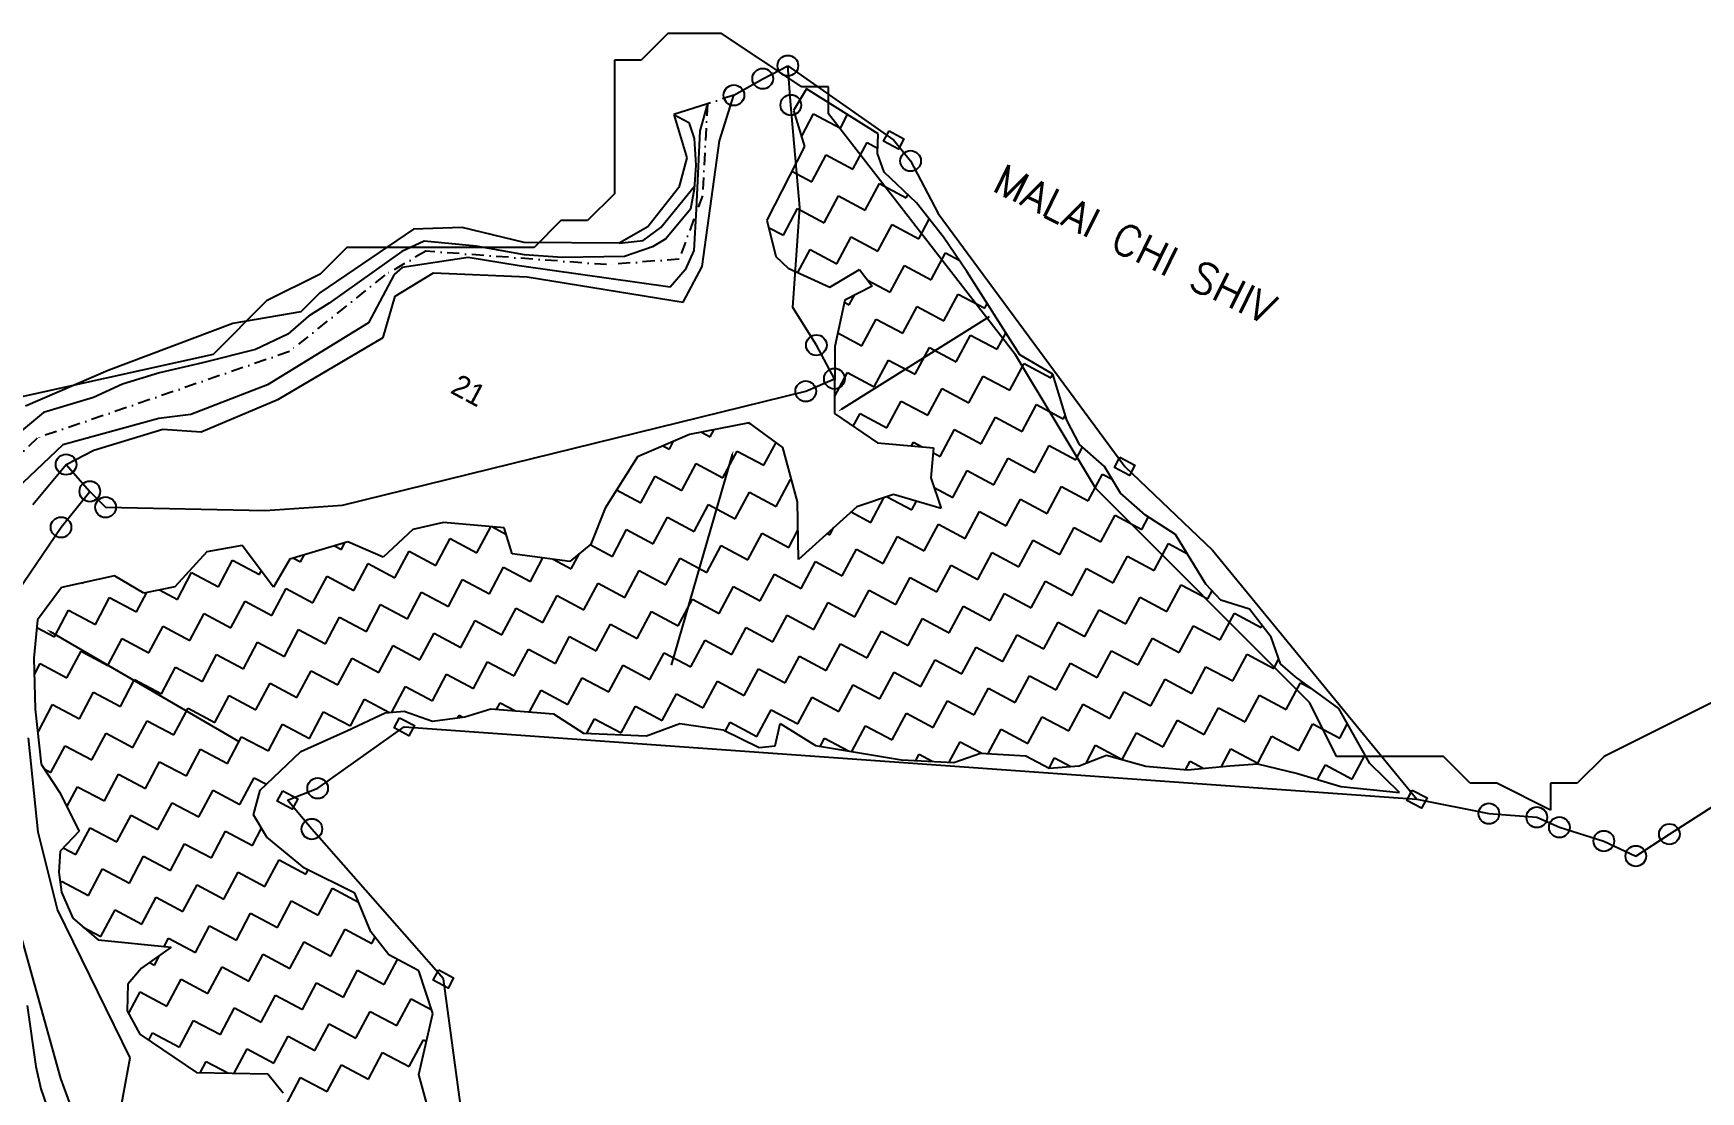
# Model space of a CAD drawing. Header units: metres. Extents: x 345339 to 348404, y 1759591 to 1762525.
# Drawn here: x 347056 to 347740, y 1761044 to 1761478 of the extents above; entities that cross this region are included whole.
import ezdxf

# ---------------------------------------------------------------- set-up
doc = ezdxf.new("R2010")
doc.units = ezdxf.units.M
doc.linetypes.add('DASHDOT', pattern=[1, 0.5, -0.25, 0, -0.25])
for name, color, linetype in [('LINE_WATER', 4, 'Continuous'), ('OTHERS', 1, 'Continuous'), ('POLY_HATCH', 12, 'Continuous'), ('POLY_PARCEL', 6, 'Continuous'), ('POLY_WATER', 4, 'Continuous'), ('SYM_ARROW', 1, 'Continuous'), ('TEXT_MAPOUT', 7, 'Continuous'), ('TEXT_PARCEL', 7, 'Continuous'), ('V_BOUND_LINE', 7, 'Continuous'), ('V_BOUND_STREAM_LINE', 7, 'DASHDOT'), ('VILLAGE BOUNDRY', 15, 'Continuous')]:
    doc.layers.add(name, color=color, linetype=linetype)
doc.styles.get("Standard").update_dxf_attribs({"font": 'simplex.shx'})
doc.styles.add('TEXT_MAP', font='')
doc.styles.get('TEXT_MAP').set_extended_font_data('Kruti Dev 050')

msp = doc.modelspace()

# ---------------------------------------------------------------- linework, layer by layer
for points in [[(347406.76, 1761438.15), (347412.87, 1761434.9), (347410.62, 1761430.67), (347404.51, 1761433.93)], [(347501.52, 1761304.31), (347507.63, 1761301.05), (347505.37, 1761296.82), (347499.26, 1761300.08)], [(347205.87, 1761197.53), (347211.98, 1761194.28), (347209.73, 1761190.05), (347203.62, 1761193.31)], [(347157.96, 1761167.48), (347164.07, 1761164.23), (347161.81, 1761160), (347155.7, 1761163.26)], [(347621.42, 1761167.86), (347627.53, 1761164.6), (347625.27, 1761160.38), (347619.16, 1761163.63)], [(347221.96, 1761094.15), (347228.07, 1761090.9), (347225.82, 1761086.67), (347219.71, 1761089.93)]]:
    msp.add_lwpolyline(points, close=True)
for centre in [(347354.9, 1761459.59), (347365.23, 1761464.92), (347343.1, 1761452.8), (347366.43, 1761448.76), (347415.58, 1761425.84), (347376.92, 1761350.3), (347384.32, 1761336.55), (347372.56, 1761331.38), (347069.03, 1761301.35), (347078.78, 1761290.32), (347085.26, 1761283.83), (347066.96, 1761275.6), (347172.28, 1761168.58), (347652.9, 1761158.18), (347169.91, 1761151.86), (347672.56, 1761156.69), (347681.82, 1761152.58), (347700.08, 1761146.93), (347726.96, 1761149.78), (347713.17, 1761140.78)]:
    msp.add_circle(centre, 4.23)
at = {"layer": 'LINE_WATER'}
for p, q in [((347332.26, 1761449.33), (347329.09, 1761438.26)), ((347318.41, 1761444.89), (347324.57, 1761441.59)), ((347324.57, 1761441.59), (347326.82, 1761435.07)), ((347329.09, 1761438.26), (347327.58, 1761406.06)), ((347326.82, 1761435.07), (347327.51, 1761424.08)), ((347327.51, 1761424.08), (347326.78, 1761414.26)), ((347313.05, 1761398.6), (347326.86, 1761415.44)), ((347326.78, 1761414.26), (347325.28, 1761406.07)), ((347325.28, 1761406.07), (347315.12, 1761393.91)), ((347327.58, 1761406.06), (347326.7, 1761389.16)), ((347305.84, 1761393.22), (347313.05, 1761398.6)), ((347206.81, 1761388.78), (347177.04, 1761367.46)), ((347215.96, 1761392.9), (347206.81, 1761388.78)), ((347237.38, 1761390.89), (347215.96, 1761392.9)), ((347257.15, 1761387.3), (347237.38, 1761390.89)), ((347272.62, 1761386.31), (347257.15, 1761387.3)), ((347296.02, 1761392.07), (347305.84, 1761393.22)), ((347309.71, 1761390.66), (347298.14, 1761386.61)), ((347315.12, 1761393.91), (347309.71, 1761390.66)), ((347326.7, 1761389.16), (347323.06, 1761381.26)), ((347206.93, 1761382.19), (347203.66, 1761379.31)), ((347234.03, 1761386.28), (347206.93, 1761382.19)), ((347254.93, 1761382.82), (347234.03, 1761386.28)), ((347316.93, 1761374.1), (347254.93, 1761382.82)), ((347298.14, 1761386.61), (347272.62, 1761386.31)), ((347323.06, 1761381.26), (347316.93, 1761374.1)), ((347203.66, 1761379.31), (347193.09, 1761359.46)), ((347177.04, 1761367.46), (347168.51, 1761362.2)), ((347168.51, 1761362.2), (347160.09, 1761354.83)), ((347160.09, 1761354.83), (347146.79, 1761348.58)), ((347193.09, 1761359.46), (347151.71, 1761334.02)), ((347146.79, 1761348.58), (347125.01, 1761343.02)), ((347125.01, 1761343.02), (347107.31, 1761338.96)), ((347092.17, 1761334.36), (347080.25, 1761328.86)), ((347107.31, 1761338.96), (347092.17, 1761334.36)), ((347151.71, 1761334.02), (347120.29, 1761321.82)), ((347080.25, 1761328.86), (347059.74, 1761322.62)), ((347059.74, 1761322.62), (347045.06, 1761310.42)), ((347107.05, 1761320.27), (347067.65, 1761309.42)), ((347120.29, 1761321.82), (347107.05, 1761320.27)), ((347067.65, 1761309.42), (347043.03, 1761286.06)), ((347053.11, 1761079.5), (347056.59, 1761054.49)), ((347056.59, 1761054.49), (347058.64, 1761045.29)), ((347058.64, 1761045.29), (347064.82, 1761027.52))]:
    msp.add_line(p, q, dxfattribs=at)
at = {"layer": 'OTHERS'}
msp.add_line((347332.26, 1761449.33), (347318.41, 1761444.89), dxfattribs=at)
at = {"layer": 'POLY_HATCH'}
for p, q in [((347372.87, 1761455.38), (347367.49, 1761446.58)), ((347402.22, 1761437), (347372.87, 1761455.38)), ((347367.49, 1761446.58), (347372, 1761431.83)), ((347402.01, 1761428.88), (347402.22, 1761437)), ((347372, 1761431.83), (347356.59, 1761401.63)), ((347404.8, 1761421.22), (347402.01, 1761428.88)), ((347418.03, 1761408.68), (347404.8, 1761421.22)), ((347429.06, 1761394.57), (347418.03, 1761408.68)), ((347356.59, 1761401.63), (347360.27, 1761386.63)), ((347438.73, 1761380.5), (347429.06, 1761394.57)), ((347360.27, 1761386.63), (347365.3, 1761381.89)), ((347365.3, 1761381.89), (347382.45, 1761374.12)), ((347382.45, 1761374.12), (347394.56, 1761381.39)), ((347394.56, 1761381.39), (347399.81, 1761374.48)), ((347460.35, 1761346.34), (347438.73, 1761380.5)), ((347399.81, 1761374.48), (347388.55, 1761368.82)), ((347388.55, 1761368.82), (347384.54, 1761349.69)), ((347384.54, 1761349.69), (347384.38, 1761322.33)), ((347473.97, 1761338.4), (347460.35, 1761346.34)), ((347479.73, 1761319.55), (347473.97, 1761338.4)), ((347384.38, 1761322.33), (347401.96, 1761310.22)), ((347484.85, 1761309.5), (347479.73, 1761319.55)), ((347324.85, 1761313.71), (347303.47, 1761304.52)), ((347349.37, 1761318.48), (347324.85, 1761313.71)), ((347363.2, 1761308.37), (347349.37, 1761318.48)), ((347369.14, 1761285.99), (347363.2, 1761308.37)), ((347401.96, 1761310.22), (347424.96, 1761308.26)), ((347424.96, 1761308.26), (347423.88, 1761295.94)), ((347495.2, 1761300.56), (347484.85, 1761309.5)), ((347303.47, 1761304.52), (347290.19, 1761283.46)), ((347501.69, 1761289.55), (347495.2, 1761300.56)), ((347423.88, 1761295.94), (347428.16, 1761283.36)), ((347369.62, 1761262.41), (347369.14, 1761285.99)), ((347408.52, 1761289.02), (347393.48, 1761284)), ((347428.16, 1761283.36), (347408.52, 1761289.02)), ((347512.04, 1761280.61), (347501.69, 1761289.55)), ((347290.19, 1761283.46), (347284.4, 1761268.71)), ((347393.48, 1761284), (347369.62, 1761262.41)), ((347524.3, 1761272.7), (347512.04, 1761280.61)), ((347211.36, 1761274.7), (347199.14, 1761263.37)), ((347223.9, 1761277.62), (347211.36, 1761274.7)), ((347248.78, 1761275.34), (347223.9, 1761277.62)), ((347252.04, 1761264.69), (347248.78, 1761275.34)), ((347536.8, 1761252.33), (347524.3, 1761272.7)), ((347126.82, 1761265.54), (347113.72, 1761251.25)), ((347141.26, 1761268.14), (347126.82, 1761265.54)), ((347154.1, 1761251.01), (347141.26, 1761268.14)), ((347184.67, 1761269.71), (347160.9, 1761262.48)), ((347199.14, 1761263.37), (347184.67, 1761269.71)), ((347275.81, 1761261.63), (347252.04, 1761264.69)), ((347284.4, 1761268.71), (347275.81, 1761261.63)), ((347160.9, 1761262.48), (347154.1, 1761251.01)), ((347067.14, 1761250.9), (347057.32, 1761237.62)), ((347088.95, 1761255.75), (347067.14, 1761250.9)), ((347100.97, 1761248.66), (347088.95, 1761255.75)), ((347113.72, 1761251.25), (347100.97, 1761248.66)), ((347542.86, 1761245.67), (347536.8, 1761252.33)), ((347554.7, 1761242.1), (347542.86, 1761245.67)), ((347057.32, 1761237.62), (347055.83, 1761221.94)), ((347563.62, 1761230.49), (347554.7, 1761242.1)), ((347567.4, 1761219.55), (347563.62, 1761230.49)), ((347055.83, 1761221.94), (347056.39, 1761201.07)), ((347573.5, 1761214.25), (347567.4, 1761219.55)), ((347591.33, 1761201.32), (347573.5, 1761214.25)), ((347056.39, 1761201.07), (347058.79, 1761178.52)), ((347184.29, 1761192.11), (347199.94, 1761199.55)), ((347199.94, 1761199.55), (347207.81, 1761200.16)), ((347207.81, 1761200.16), (347219.36, 1761196.06)), ((347219.36, 1761196.06), (347232.69, 1761197.88)), ((347232.69, 1761197.88), (347243.35, 1761201.12)), ((347243.35, 1761201.12), (347269.05, 1761199.09)), ((347269.05, 1761199.09), (347281.31, 1761191.18)), ((347604.04, 1761178.77), (347591.33, 1761201.32)), ((347165.38, 1761183.66), (347184.29, 1761192.11)), ((347281.31, 1761191.18), (347307.24, 1761190.09)), ((347307.24, 1761190.09), (347320.92, 1761195.14)), ((347320.92, 1761195.14), (347338.74, 1761192.51)), ((347338.74, 1761192.51), (347353.47, 1761185.35)), ((347359.99, 1761185.99), (347362.12, 1761195.15)), ((347362.12, 1761195.15), (347376.53, 1761186.1)), ((347148.71, 1761167.85), (347165.38, 1761183.66)), ((347353.47, 1761185.35), (347359.99, 1761185.99)), ((347376.53, 1761186.1), (347411.89, 1761180.29)), ((347433.28, 1761179.19), (347444.22, 1761182.97)), ((347444.22, 1761182.97), (347462.89, 1761181.93)), ((347484.75, 1761177.84), (347495.97, 1761182.15)), ((347495.97, 1761182.15), (347512.12, 1761177.66)), ((347058.79, 1761178.52), (347066.36, 1761166.94)), ((347411.89, 1761180.29), (347433.28, 1761179.19)), ((347462.89, 1761181.93), (347472.52, 1761176.8)), ((347472.52, 1761176.8), (347484.75, 1761177.84)), ((347512.12, 1761177.66), (347529.16, 1761176.13)), ((347529.16, 1761176.13), (347546.55, 1761177.84)), ((347546.55, 1761177.84), (347557.96, 1761178.62)), ((347557.96, 1761178.62), (347574.39, 1761174.67)), ((347616.2, 1761166.8), (347604.04, 1761178.77)), ((347574.39, 1761174.67), (347592.14, 1761169.33)), ((347592.14, 1761169.33), (347616.2, 1761166.8)), ((347066.36, 1761166.94), (347074.35, 1761151.02)), ((347146.01, 1761157.62), (347148.71, 1761167.85)), ((347151.47, 1761148.54), (347146.01, 1761157.62)), ((347074.35, 1761151.02), (347066.56, 1761142.82)), ((347166.91, 1761135.82), (347151.47, 1761148.54)), ((347066.56, 1761142.82), (347066.06, 1761134.17)), ((347066.06, 1761134.17), (347067.21, 1761126.01)), ((347187.52, 1761125.53), (347166.91, 1761135.82)), ((347067.21, 1761126.01), (347071.82, 1761115.32)), ((347194.16, 1761109.64), (347187.52, 1761125.53)), ((347071.82, 1761115.32), (347082.16, 1761106.38)), ((347201.51, 1761100.23), (347194.16, 1761109.64)), ((347082.16, 1761106.38), (347112.17, 1761103.42)), ((347112.17, 1761103.42), (347100.03, 1761094.8)), ((347213.81, 1761093.68), (347201.51, 1761100.23)), ((347100.03, 1761094.8), (347094.44, 1761088.18)), ((347219.6, 1761076.19), (347213.81, 1761093.68)), ((347094.44, 1761088.18), (347094.16, 1761077.35)), ((347094.16, 1761077.35), (347099.34, 1761067.73)), ((347213.81, 1761051.15), (347219.6, 1761076.19)), ((347099.34, 1761067.73), (347122.52, 1761051.95)), ((347122.52, 1761051.95), (347151.78, 1761051.45)), ((347151.78, 1761051.45), (347158.15, 1761043.67)), ((347217.03, 1761039.14), (347213.81, 1761051.15))]:
    msp.add_line(p, q, dxfattribs=at)
at = {"layer": 'POLY_HATCH', "linetype": 'Continuous'}
for p, q in [((347370.79, 1761435.78), (347375.78, 1761445.14)), ((347375.78, 1761445.14), (347386.76, 1761439.29)), ((347386.76, 1761439.29), (347389.71, 1761444.83)), ((347391.89, 1761422.47), (347397.73, 1761433.44)), ((347397.73, 1761433.44), (347402.07, 1761431.13)), ((347366.84, 1761421.72), (347375.06, 1761417.34)), ((347375.06, 1761417.34), (347380.91, 1761428.32)), ((347380.91, 1761428.32), (347391.89, 1761422.47)), ((347397.01, 1761405.65), (347402.86, 1761416.62)), ((347402.86, 1761416.62), (347413.84, 1761410.77)), ((347380.19, 1761400.52), (347386.04, 1761411.49)), ((347386.04, 1761411.49), (347397.01, 1761405.65)), ((347413.84, 1761410.77), (347414.5, 1761412.02)), ((347363.37, 1761395.39), (347369.21, 1761406.37)), ((347369.21, 1761406.37), (347380.19, 1761400.52)), ((347418.96, 1761393.95), (347423.25, 1761402)), ((347357.33, 1761398.61), (347363.37, 1761395.39)), ((347385.32, 1761383.7), (347391.17, 1761394.67)), ((347391.17, 1761394.67), (347402.14, 1761388.82)), ((347402.14, 1761388.82), (347407.99, 1761399.8)), ((347407.99, 1761399.8), (347418.96, 1761393.95)), ((347369.3, 1761380.08), (347374.34, 1761389.54)), ((347374.34, 1761389.54), (347385.32, 1761383.7)), ((347424.09, 1761377.13), (347429.94, 1761388.1)), ((347429.94, 1761388.1), (347435.56, 1761385.11)), ((347407.27, 1761372), (347413.12, 1761382.98)), ((347413.12, 1761382.98), (347424.09, 1761377.13)), ((347397.91, 1761376.99), (347407.27, 1761372)), ((347388.37, 1761367.98), (347390.45, 1761366.87)), ((347390.45, 1761366.87), (347392.56, 1761370.83)), ((347429.22, 1761360.3), (347435.07, 1761371.28)), ((347435.07, 1761371.28), (347446.04, 1761365.43)), ((347446.04, 1761365.43), (347447.06, 1761367.34)), ((347395.57, 1761350.05), (347401.42, 1761361.02)), ((347401.42, 1761361.02), (347412.4, 1761355.18)), ((347412.4, 1761355.18), (347418.24, 1761366.15)), ((347418.24, 1761366.15), (347429.22, 1761360.3)), ((347385.72, 1761355.3), (347395.57, 1761350.05)), ((347434.35, 1761343.48), (347440.2, 1761354.46)), ((347440.2, 1761354.46), (347451.17, 1761348.61)), ((347451.17, 1761348.61), (347454.71, 1761355.25)), ((347417.52, 1761338.35), (347423.37, 1761349.33)), ((347423.37, 1761349.33), (347434.35, 1761343.48)), ((347400.7, 1761333.23), (347406.55, 1761344.2)), ((347406.55, 1761344.2), (347417.52, 1761338.35)), ((347456.3, 1761331.79), (347462.15, 1761342.76)), ((347462.15, 1761342.76), (347473.12, 1761336.91)), ((347384.42, 1761329.12), (347389.73, 1761339.07)), ((347389.73, 1761339.07), (347400.7, 1761333.23)), ((347439.48, 1761326.66), (347445.32, 1761337.63)), ((347445.32, 1761337.63), (347456.3, 1761331.79)), ((347473.12, 1761336.91), (347473.93, 1761338.43)), ((347405.83, 1761316.4), (347411.68, 1761327.38)), ((347411.68, 1761327.38), (347422.65, 1761321.53)), ((347422.65, 1761321.53), (347428.5, 1761332.51)), ((347428.5, 1761332.51), (347439.48, 1761326.66)), ((347461.43, 1761314.96), (347467.27, 1761325.94)), ((347467.27, 1761325.94), (347478.25, 1761320.09)), ((347392.07, 1761317.03), (347394.85, 1761322.25)), ((347394.85, 1761322.25), (347405.83, 1761316.4)), ((347444.6, 1761309.84), (347450.45, 1761320.81)), ((347450.45, 1761320.81), (347461.43, 1761314.96)), ((347478.25, 1761320.09), (347479.09, 1761321.66)), ((347329.75, 1761314.66), (347333.41, 1761312.71)), ((347333.41, 1761312.71), (347334.99, 1761315.68)), ((347349.12, 1761318.43), (347350.23, 1761317.84)), ((347350.23, 1761317.84), (347350.23, 1761317.85)), ((347427.78, 1761304.71), (347433.63, 1761315.68)), ((347433.63, 1761315.68), (347444.6, 1761309.84)), ((347313.92, 1761309.01), (347316.59, 1761307.59)), ((347316.59, 1761307.59), (347318.36, 1761310.92)), ((347338.54, 1761295.89), (347344.38, 1761306.87)), ((347344.38, 1761306.87), (347355.36, 1761301.02)), ((347355.36, 1761301.02), (347360.38, 1761310.43)), ((347415.99, 1761309.02), (347416.8, 1761310.56)), ((347416.8, 1761310.56), (347420.39, 1761308.65)), ((347424.78, 1761306.3), (347427.78, 1761304.71)), ((347466.55, 1761298.14), (347472.4, 1761309.12)), ((347472.4, 1761309.12), (347483.38, 1761303.27)), ((347483.38, 1761303.27), (347486.12, 1761308.41)), ((347321.71, 1761290.76), (347327.56, 1761301.74)), ((347327.56, 1761301.74), (347338.54, 1761295.89)), ((347432.91, 1761287.88), (347438.76, 1761298.86)), ((347438.76, 1761298.86), (347449.73, 1761293.01)), ((347449.73, 1761293.01), (347455.58, 1761303.99)), ((347455.58, 1761303.99), (347466.55, 1761298.14)), ((347304.89, 1761285.64), (347310.74, 1761296.61)), ((347310.74, 1761296.61), (347321.71, 1761290.76)), ((347360.49, 1761284.2), (347366.34, 1761295.17)), ((347366.34, 1761295.17), (347366.76, 1761294.94)), ((347425.23, 1761291.98), (347432.91, 1761287.88)), ((347471.68, 1761281.32), (347477.53, 1761292.29)), ((347477.53, 1761292.29), (347488.51, 1761286.45)), ((347488.51, 1761286.45), (347494.35, 1761297.42)), ((347494.35, 1761297.42), (347498.29, 1761295.32)), ((347294.91, 1761290.95), (347304.89, 1761285.64)), ((347326.84, 1761273.94), (347332.69, 1761284.92)), ((347332.69, 1761284.92), (347343.66, 1761279.07)), ((347343.66, 1761279.07), (347349.51, 1761290.04)), ((347349.51, 1761290.04), (347360.49, 1761284.2)), ((347399.26, 1761277.63), (347404.64, 1761287.73)), ((347405.94, 1761288.16), (347416.08, 1761282.76)), ((347416.08, 1761282.76), (347417.97, 1761286.3)), ((347454.86, 1761276.19), (347460.71, 1761287.16)), ((347460.71, 1761287.16), (347471.68, 1761281.32)), ((347310.02, 1761268.81), (347315.87, 1761279.79)), ((347315.87, 1761279.79), (347326.84, 1761273.94)), ((347391.19, 1761281.93), (347399.26, 1761277.63)), ((347438.04, 1761271.06), (347443.88, 1761282.04)), ((347443.88, 1761282.04), (347454.86, 1761276.19)), ((347493.63, 1761269.62), (347499.48, 1761280.6)), ((347499.48, 1761280.6), (347510.46, 1761274.75)), ((347510.46, 1761274.75), (347513.18, 1761279.87)), ((347237.6, 1761265.12), (347243.31, 1761275.84)), ((347244.06, 1761275.77), (347249.54, 1761272.85)), ((347293.2, 1761263.68), (347299.04, 1761274.66)), ((347299.04, 1761274.66), (347310.02, 1761268.81)), ((347348.79, 1761262.25), (347354.64, 1761273.22)), ((347354.64, 1761273.22), (347365.62, 1761267.37)), ((347365.62, 1761267.37), (347369.37, 1761274.43)), ((347381.39, 1761273.06), (347382.44, 1761272.5)), ((347382.44, 1761272.5), (347383.99, 1761275.41)), ((347404.39, 1761260.81), (347410.24, 1761271.78)), ((347410.24, 1761271.78), (347421.21, 1761265.93)), ((347421.21, 1761265.93), (347427.06, 1761276.91)), ((347427.06, 1761276.91), (347438.04, 1761271.06)), ((347476.81, 1761264.49), (347482.66, 1761275.47)), ((347482.66, 1761275.47), (347493.63, 1761269.62)), ((347165.18, 1761261.44), (347166.67, 1761264.23)), ((347179.21, 1761268.05), (347182, 1761266.56)), ((347182, 1761266.56), (347183.49, 1761269.35)), ((347203.95, 1761254.87), (347209.8, 1761265.84)), ((347209.8, 1761265.84), (347220.78, 1761260)), ((347220.78, 1761260), (347226.62, 1761270.97)), ((347226.62, 1761270.97), (347237.6, 1761265.12)), ((347276.37, 1761258.56), (347279.73, 1761264.86)), ((347284.14, 1761268.51), (347293.2, 1761263.68)), ((347331.97, 1761257.12), (347337.82, 1761268.09)), ((347337.82, 1761268.09), (347348.79, 1761262.25)), ((347387.57, 1761255.68), (347393.41, 1761266.65)), ((347393.41, 1761266.65), (347404.39, 1761260.81)), ((347443.16, 1761254.24), (347449.01, 1761265.21)), ((347449.01, 1761265.21), (347459.99, 1761259.37)), ((347459.99, 1761259.37), (347465.83, 1761270.34)), ((347465.83, 1761270.34), (347476.81, 1761264.49)), ((347515.58, 1761257.93), (347521.43, 1761268.9)), ((347521.43, 1761268.9), (347529.16, 1761264.79)), ((347131.53, 1761251.18), (347137.38, 1761262.16)), ((347137.38, 1761262.16), (347148.36, 1761256.31)), ((347148.36, 1761256.31), (347149.09, 1761257.69)), ((347162.38, 1761262.93), (347165.18, 1761261.44)), ((347187.13, 1761249.74), (347192.98, 1761260.72)), ((347192.98, 1761260.72), (347203.95, 1761254.87)), ((347242.73, 1761248.3), (347248.57, 1761259.28)), ((347248.57, 1761259.28), (347259.55, 1761253.43)), ((347259.55, 1761253.43), (347264.68, 1761263.06)), ((347268.96, 1761262.51), (347276.37, 1761258.56)), ((347298.32, 1761246.86), (347304.17, 1761257.84)), ((347304.17, 1761257.84), (347315.15, 1761251.99)), ((347315.15, 1761251.99), (347320.99, 1761262.97)), ((347320.99, 1761262.97), (347331.97, 1761257.12)), ((347370.74, 1761250.55), (347376.59, 1761261.53)), ((347376.59, 1761261.53), (347387.57, 1761255.68)), ((347426.34, 1761249.11), (347432.19, 1761260.09)), ((347432.19, 1761260.09), (347443.16, 1761254.24)), ((347481.94, 1761247.67), (347487.79, 1761258.65)), ((347487.79, 1761258.65), (347498.76, 1761252.8)), ((347498.76, 1761252.8), (347504.61, 1761263.77)), ((347504.61, 1761263.77), (347515.58, 1761257.93)), ((347075.62, 1761252.79), (347075.94, 1761252.62)), ((347075.94, 1761252.62), (347076.08, 1761252.89)), ((347114.71, 1761246.05), (347120.56, 1761257.03)), ((347120.56, 1761257.03), (347131.53, 1761251.18)), ((347153.48, 1761239.49), (347159.33, 1761250.46)), ((347159.33, 1761250.46), (347170.31, 1761244.61)), ((347170.31, 1761244.61), (347176.15, 1761255.59)), ((347176.15, 1761255.59), (347187.13, 1761249.74)), ((347225.9, 1761243.17), (347231.75, 1761254.15)), ((347231.75, 1761254.15), (347242.73, 1761248.3)), ((347281.5, 1761241.73), (347287.35, 1761252.71)), ((347287.35, 1761252.71), (347298.32, 1761246.86)), ((347337.1, 1761240.29), (347342.94, 1761251.27)), ((347342.94, 1761251.27), (347353.92, 1761245.42)), ((347353.92, 1761245.42), (347359.77, 1761256.4)), ((347359.77, 1761256.4), (347370.74, 1761250.55)), ((347409.52, 1761243.98), (347415.37, 1761254.96)), ((347415.37, 1761254.96), (347426.34, 1761249.11)), ((347465.11, 1761242.54), (347470.96, 1761253.52)), ((347470.96, 1761253.52), (347481.94, 1761247.67)), ((347520.71, 1761241.1), (347526.56, 1761252.08)), ((347526.56, 1761252.08), (347537.53, 1761246.23)), ((347081.06, 1761235.8), (347086.91, 1761246.77)), ((347086.91, 1761246.77), (347097.89, 1761240.92)), ((347097.89, 1761240.92), (347102.13, 1761248.9)), ((347107.37, 1761249.96), (347114.71, 1761246.05)), ((347136.66, 1761234.36), (347142.51, 1761245.33)), ((347142.51, 1761245.33), (347153.48, 1761239.49)), ((347192.26, 1761232.92), (347198.1, 1761243.89)), ((347198.1, 1761243.89), (347209.08, 1761238.05)), ((347209.08, 1761238.05), (347214.93, 1761249.02)), ((347214.93, 1761249.02), (347225.9, 1761243.17)), ((347264.68, 1761236.61), (347270.52, 1761247.58)), ((347270.52, 1761247.58), (347281.5, 1761241.73)), ((347320.27, 1761235.17), (347326.12, 1761246.14)), ((347326.12, 1761246.14), (347337.1, 1761240.29)), ((347375.87, 1761233.73), (347381.72, 1761244.7)), ((347381.72, 1761244.7), (347392.69, 1761238.85)), ((347392.69, 1761238.85), (347398.54, 1761249.83)), ((347398.54, 1761249.83), (347409.52, 1761243.98)), ((347448.29, 1761237.42), (347454.14, 1761248.39)), ((347454.14, 1761248.39), (347465.11, 1761242.54)), ((347503.89, 1761235.98), (347509.74, 1761246.95)), ((347509.74, 1761246.95), (347520.71, 1761241.1)), ((347537.53, 1761246.23), (347539.31, 1761249.56)), ((347064.24, 1761230.67), (347070.09, 1761241.64)), ((347070.09, 1761241.64), (347081.06, 1761235.8)), ((347119.84, 1761229.23), (347125.68, 1761240.21)), ((347125.68, 1761240.21), (347136.66, 1761234.36)), ((347175.43, 1761227.79), (347181.28, 1761238.77)), ((347181.28, 1761238.77), (347192.26, 1761232.92)), ((347231.03, 1761226.35), (347236.88, 1761237.33)), ((347236.88, 1761237.33), (347247.85, 1761231.48)), ((347247.85, 1761231.48), (347253.7, 1761242.45)), ((347253.7, 1761242.45), (347264.68, 1761236.61)), ((347303.45, 1761230.04), (347309.3, 1761241.01)), ((347309.3, 1761241.01), (347320.27, 1761235.17)), ((347359.05, 1761228.6), (347364.9, 1761239.57)), ((347364.9, 1761239.57), (347375.87, 1761233.73)), ((347414.65, 1761227.16), (347420.49, 1761238.14)), ((347420.49, 1761238.14), (347431.47, 1761232.29)), ((347431.47, 1761232.29), (347437.32, 1761243.26)), ((347437.32, 1761243.26), (347448.29, 1761237.42)), ((347487.07, 1761230.85), (347492.91, 1761241.82)), ((347492.91, 1761241.82), (347503.89, 1761235.98)), ((347542.66, 1761229.41), (347548.51, 1761240.38)), ((347548.51, 1761240.38), (347559.49, 1761234.54)), ((347057.02, 1761234.51), (347064.24, 1761230.67)), ((347086.19, 1761218.97), (347092.04, 1761229.95)), ((347092.04, 1761229.95), (347103.01, 1761224.1)), ((347103.01, 1761224.1), (347108.86, 1761235.08)), ((347108.86, 1761235.08), (347119.84, 1761229.23)), ((347158.61, 1761222.66), (347164.46, 1761233.64)), ((347164.46, 1761233.64), (347175.43, 1761227.79)), ((347214.21, 1761221.22), (347220.06, 1761232.2)), ((347220.06, 1761232.2), (347231.03, 1761226.35)), ((347269.81, 1761219.78), (347275.65, 1761230.76)), ((347275.65, 1761230.76), (347286.63, 1761224.91)), ((347286.63, 1761224.91), (347292.48, 1761235.89)), ((347292.48, 1761235.89), (347303.45, 1761230.04)), ((347342.23, 1761223.47), (347348.07, 1761234.45)), ((347348.07, 1761234.45), (347359.05, 1761228.6)), ((347397.82, 1761222.03), (347403.67, 1761233.01)), ((347403.67, 1761233.01), (347414.65, 1761227.16)), ((347453.42, 1761220.59), (347459.27, 1761231.57)), ((347459.27, 1761231.57), (347470.24, 1761225.72)), ((347470.24, 1761225.72), (347476.09, 1761236.7)), ((347476.09, 1761236.7), (347487.07, 1761230.85)), ((347509.02, 1761219.15), (347514.86, 1761230.13)), ((347514.86, 1761230.13), (347525.84, 1761224.28)), ((347525.84, 1761224.28), (347531.69, 1761235.26)), ((347531.69, 1761235.26), (347542.66, 1761229.41)), ((347559.49, 1761234.54), (347559.9, 1761235.32)), ((347069.37, 1761213.85), (347075.22, 1761224.82)), ((347075.22, 1761224.82), (347086.19, 1761218.97)), ((347124.96, 1761212.41), (347130.81, 1761223.38)), ((347130.81, 1761223.38), (347141.79, 1761217.53)), ((347141.79, 1761217.53), (347147.64, 1761228.51)), ((347147.64, 1761228.51), (347158.61, 1761222.66)), ((347197.38, 1761216.09), (347203.23, 1761227.07)), ((347203.23, 1761227.07), (347214.21, 1761221.22)), ((347252.98, 1761214.66), (347258.83, 1761225.63)), ((347258.83, 1761225.63), (347269.81, 1761219.78)), ((347308.58, 1761213.22), (347314.43, 1761224.19)), ((347314.43, 1761224.19), (347325.4, 1761218.34)), ((347325.4, 1761218.34), (347331.25, 1761229.32)), ((347331.25, 1761229.32), (347342.23, 1761223.47)), ((347381, 1761216.9), (347386.85, 1761227.88)), ((347386.85, 1761227.88), (347397.82, 1761222.03)), ((347436.6, 1761215.46), (347442.44, 1761226.44)), ((347442.44, 1761226.44), (347453.42, 1761220.59)), ((347492.19, 1761214.02), (347498.04, 1761225)), ((347498.04, 1761225), (347509.02, 1761219.15)), ((347547.79, 1761212.59), (347553.64, 1761223.56)), ((347553.64, 1761223.56), (347564.61, 1761217.71)), ((347056.01, 1761215.22), (347058.39, 1761219.69)), ((347058.39, 1761219.69), (347069.37, 1761213.85)), ((347108.14, 1761207.28), (347113.99, 1761218.25)), ((347113.99, 1761218.25), (347124.96, 1761212.41)), ((347163.74, 1761205.84), (347169.59, 1761216.81)), ((347169.59, 1761216.81), (347180.56, 1761210.97)), ((347180.56, 1761210.97), (347186.41, 1761221.94)), ((347186.41, 1761221.94), (347197.38, 1761216.09)), ((347236.16, 1761209.53), (347242.01, 1761220.5)), ((347242.01, 1761220.5), (347252.98, 1761214.66)), ((347291.76, 1761208.09), (347297.6, 1761219.06)), ((347297.6, 1761219.06), (347308.58, 1761213.22)), ((347347.35, 1761206.65), (347353.2, 1761217.62)), ((347353.2, 1761217.62), (347364.18, 1761211.78)), ((347364.18, 1761211.78), (347370.02, 1761222.75)), ((347370.02, 1761222.75), (347381, 1761216.9)), ((347419.77, 1761210.34), (347425.62, 1761221.31)), ((347425.62, 1761221.31), (347436.6, 1761215.46)), ((347475.37, 1761208.9), (347481.22, 1761219.87)), ((347481.22, 1761219.87), (347492.19, 1761214.02)), ((347530.97, 1761207.46), (347536.81, 1761218.43)), ((347536.81, 1761218.43), (347547.79, 1761212.59)), ((347564.61, 1761217.71), (347566.69, 1761221.61)), ((347091.32, 1761202.15), (347097.17, 1761213.13)), ((347097.17, 1761213.13), (347108.14, 1761207.28)), ((347146.92, 1761200.71), (347152.76, 1761211.69)), ((347152.76, 1761211.69), (347163.74, 1761205.84)), ((347202.78, 1761199.77), (347208.36, 1761210.25)), ((347208.36, 1761210.25), (347219.34, 1761204.4)), ((347219.34, 1761204.4), (347225.18, 1761215.38)), ((347225.18, 1761215.38), (347236.16, 1761209.53)), ((347274.93, 1761202.96), (347280.78, 1761213.94)), ((347280.78, 1761213.94), (347291.76, 1761208.09)), ((347330.53, 1761201.52), (347336.38, 1761212.5)), ((347336.38, 1761212.5), (347347.35, 1761206.65)), ((347386.13, 1761200.08), (347391.97, 1761211.06)), ((347391.97, 1761211.06), (347402.95, 1761205.21)), ((347402.95, 1761205.21), (347408.8, 1761216.18)), ((347408.8, 1761216.18), (347419.77, 1761210.34)), ((347441.72, 1761198.64), (347447.57, 1761209.62)), ((347447.57, 1761209.62), (347458.55, 1761203.77)), ((347458.55, 1761203.77), (347464.39, 1761214.74)), ((347464.39, 1761214.74), (347475.37, 1761208.9)), ((347514.14, 1761202.33), (347519.99, 1761213.31)), ((347519.99, 1761213.31), (347530.97, 1761207.46)), ((347569.74, 1761200.89), (347575.59, 1761211.87)), ((347575.59, 1761211.87), (347580.1, 1761209.46)), ((347057.67, 1761191.9), (347063.52, 1761202.87)), ((347063.52, 1761202.87), (347074.5, 1761197.02)), ((347074.5, 1761197.02), (347080.34, 1761208)), ((347080.34, 1761208), (347091.32, 1761202.15)), ((347130.09, 1761195.58), (347135.94, 1761206.56)), ((347135.94, 1761206.56), (347146.92, 1761200.71)), ((347185.69, 1761194.14), (347191.54, 1761205.12)), ((347191.54, 1761205.12), (347201.73, 1761199.69)), ((347245.67, 1761200.94), (347247.13, 1761203.68)), ((347247.13, 1761203.68), (347253.43, 1761200.33)), ((347259.2, 1761199.87), (347263.96, 1761208.81)), ((347263.96, 1761208.81), (347274.93, 1761202.96)), ((347313.71, 1761196.39), (347319.55, 1761207.37)), ((347319.55, 1761207.37), (347330.53, 1761201.52)), ((347369.3, 1761194.95), (347375.15, 1761205.93)), ((347375.15, 1761205.93), (347386.13, 1761200.08)), ((347424.9, 1761193.51), (347430.75, 1761204.49)), ((347430.75, 1761204.49), (347441.72, 1761198.64)), ((347480.5, 1761192.07), (347486.35, 1761203.05)), ((347486.35, 1761203.05), (347497.32, 1761197.2)), ((347497.32, 1761197.2), (347503.17, 1761208.18)), ((347503.17, 1761208.18), (347514.14, 1761202.33)), ((347552.92, 1761195.76), (347558.77, 1761206.74)), ((347558.77, 1761206.74), (347569.74, 1761200.89)), ((347096.45, 1761185.33), (347102.29, 1761196.3)), ((347102.29, 1761196.3), (347113.27, 1761190.46)), ((347113.27, 1761190.46), (347119.12, 1761201.43)), ((347119.12, 1761201.43), (347130.09, 1761195.58)), ((347168.87, 1761189.02), (347174.71, 1761199.99)), ((347174.71, 1761199.99), (347185.69, 1761194.14)), ((347229.74, 1761197.48), (347230.31, 1761198.55)), ((347230.31, 1761198.55), (347231.8, 1761197.76)), ((347282.72, 1761191.13), (347285.91, 1761197.11)), ((347285.91, 1761197.11), (347296.88, 1761191.26)), ((347296.88, 1761191.26), (347302.73, 1761202.24)), ((347302.73, 1761202.24), (347313.71, 1761196.39)), ((347352.48, 1761189.83), (347358.33, 1761200.8)), ((347358.33, 1761200.8), (347369.3, 1761194.95)), ((347408.08, 1761188.39), (347413.93, 1761199.36)), ((347413.93, 1761199.36), (347424.9, 1761193.51)), ((347463.68, 1761186.95), (347469.52, 1761197.92)), ((347469.52, 1761197.92), (347480.5, 1761192.07)), ((347519.27, 1761185.51), (347525.12, 1761196.48)), ((347525.12, 1761196.48), (347536.1, 1761190.63)), ((347536.1, 1761190.63), (347541.94, 1761201.61)), ((347541.94, 1761201.61), (347552.92, 1761195.76)), ((347057.35, 1761192.07), (347057.67, 1761191.9)), ((347079.62, 1761180.2), (347085.47, 1761191.18)), ((347085.47, 1761191.18), (347096.45, 1761185.33)), ((347135.22, 1761178.76), (347141.07, 1761189.74)), ((347141.07, 1761189.74), (347152.04, 1761183.89)), ((347152.04, 1761183.89), (347157.89, 1761194.86)), ((347157.89, 1761194.86), (347168.87, 1761189.02)), ((347339.6, 1761192.09), (347341.51, 1761195.67)), ((347341.51, 1761195.67), (347352.48, 1761189.83)), ((347378.5, 1761185.77), (347380.28, 1761189.11)), ((347380.28, 1761189.11), (347390.11, 1761183.87)), ((347391.46, 1761183.65), (347397.1, 1761194.23)), ((347397.1, 1761194.23), (347408.08, 1761188.39)), ((347447.37, 1761182.79), (347452.7, 1761192.79)), ((347452.7, 1761192.79), (347463.68, 1761186.95)), ((347502.45, 1761180.38), (347508.3, 1761191.35)), ((347508.3, 1761191.35), (347519.27, 1761185.51)), ((347558.05, 1761178.94), (347563.89, 1761189.91)), ((347563.89, 1761189.91), (347574.87, 1761184.07)), ((347574.87, 1761184.07), (347580.72, 1761195.04)), ((347580.72, 1761195.04), (347591.69, 1761189.19)), ((347591.69, 1761189.19), (347594.84, 1761195.1)), ((347062.8, 1761175.07), (347068.65, 1761186.05)), ((347068.65, 1761186.05), (347079.62, 1761180.2)), ((347118.4, 1761173.63), (347124.25, 1761184.61)), ((347124.25, 1761184.61), (347135.22, 1761178.76)), ((347417.7, 1761179.99), (347419.05, 1761182.54)), ((347419.05, 1761182.54), (347424.49, 1761179.64)), ((347431.41, 1761179.28), (347435.88, 1761187.67)), ((347435.88, 1761187.67), (347444.76, 1761182.94)), ((347487.58, 1761178.93), (347491.47, 1761186.23)), ((347491.47, 1761186.23), (347502.45, 1761180.38)), ((347543.19, 1761177.51), (347547.07, 1761184.79)), ((347547.07, 1761184.79), (347558.05, 1761178.94)), ((347596.82, 1761172.37), (347602.08, 1761182.25)), ((347060.1, 1761176.51), (347062.8, 1761175.07)), ((347101.57, 1761168.5), (347107.42, 1761179.48)), ((347107.42, 1761179.48), (347118.4, 1761173.63)), ((347472.4, 1761176.87), (347474.65, 1761181.1)), ((347474.65, 1761181.1), (347481.32, 1761177.55)), ((347528.4, 1761176.2), (347530.25, 1761179.66)), ((347530.25, 1761179.66), (347535.67, 1761176.77)), ((347582.63, 1761172.19), (347585.84, 1761178.22)), ((347585.84, 1761178.22), (347596.82, 1761172.37)), ((347069.37, 1761160.95), (347073.78, 1761169.22)), ((347073.78, 1761169.22), (347084.75, 1761163.38)), ((347084.75, 1761163.38), (347090.6, 1761174.35)), ((347090.6, 1761174.35), (347101.57, 1761168.5)), ((347140.35, 1761161.94), (347146.2, 1761172.91)), ((347146.2, 1761172.91), (347151.22, 1761170.23)), ((347106.7, 1761151.68), (347112.55, 1761162.66)), ((347112.55, 1761162.66), (347123.53, 1761156.81)), ((347123.53, 1761156.81), (347129.37, 1761167.78)), ((347129.37, 1761167.78), (347140.35, 1761161.94)), ((347089.88, 1761146.55), (347095.73, 1761157.53)), ((347095.73, 1761157.53), (347106.7, 1761151.68)), ((347073.06, 1761141.43), (347078.9, 1761152.4)), ((347078.9, 1761152.4), (347089.88, 1761146.55)), ((347128.65, 1761139.99), (347134.5, 1761150.96)), ((347134.5, 1761150.96), (347145.48, 1761145.11)), ((347145.48, 1761145.11), (347149.26, 1761152.21)), ((347067.86, 1761144.19), (347073.06, 1761141.43)), ((347111.83, 1761134.86), (347117.68, 1761145.83)), ((347117.68, 1761145.83), (347128.65, 1761139.99)), ((347078.18, 1761124.6), (347084.03, 1761135.58)), ((347084.03, 1761135.58), (347095.01, 1761129.73)), ((347095.01, 1761129.73), (347100.85, 1761140.71)), ((347100.85, 1761140.71), (347111.83, 1761134.86)), ((347150.6, 1761128.29), (347156.45, 1761139.27)), ((347156.45, 1761139.27), (347167.43, 1761133.42)), ((347167.43, 1761133.42), (347168.33, 1761135.11)), ((347066.72, 1761129.53), (347067.21, 1761130.45)), ((347067.21, 1761130.45), (347078.18, 1761124.6)), ((347116.96, 1761118.04), (347122.81, 1761129.01)), ((347122.81, 1761129.01), (347133.78, 1761123.16)), ((347133.78, 1761123.16), (347139.63, 1761134.14)), ((347139.63, 1761134.14), (347150.6, 1761128.29)), ((347172.55, 1761116.6), (347178.4, 1761127.57)), ((347178.4, 1761127.57), (347189.03, 1761121.91)), ((347100.13, 1761112.91), (347105.98, 1761123.88)), ((347105.98, 1761123.88), (347116.96, 1761118.04)), ((347155.73, 1761111.47), (347161.58, 1761122.44)), ((347161.58, 1761122.44), (347172.55, 1761116.6)), ((347083.31, 1761107.78), (347089.16, 1761118.76)), ((347089.16, 1761118.76), (347100.13, 1761112.91)), ((347138.91, 1761106.34), (347144.76, 1761117.32)), ((347144.76, 1761117.32), (347155.73, 1761111.47)), ((347076.09, 1761111.63), (347083.31, 1761107.78)), ((347109.32, 1761103.7), (347111.11, 1761107.06)), ((347111.11, 1761107.06), (347122.09, 1761101.21)), ((347122.09, 1761101.21), (347127.93, 1761112.19)), ((347127.93, 1761112.19), (347138.91, 1761106.34)), ((347177.68, 1761099.77), (347183.53, 1761110.75)), ((347183.53, 1761110.75), (347194.51, 1761104.9)), ((347194.51, 1761104.9), (347195.87, 1761107.46)), ((347105.26, 1761096.08), (347107.35, 1761100)), ((347144.04, 1761089.52), (347149.88, 1761100.49)), ((347149.88, 1761100.49), (347160.86, 1761094.64)), ((347160.86, 1761094.64), (347166.71, 1761105.62)), ((347166.71, 1761105.62), (347177.68, 1761099.77)), ((347103.3, 1761097.13), (347105.26, 1761096.08)), ((347127.21, 1761084.39), (347133.06, 1761095.36)), ((347133.06, 1761095.36), (347144.04, 1761089.52)), ((347182.81, 1761082.95), (347188.66, 1761093.93)), ((347188.66, 1761093.93), (347199.63, 1761088.08)), ((347199.63, 1761088.08), (347205.09, 1761098.33)), ((347110.39, 1761079.26), (347116.24, 1761090.24)), ((347116.24, 1761090.24), (347127.21, 1761084.39)), ((347165.99, 1761077.82), (347171.84, 1761088.8)), ((347171.84, 1761088.8), (347182.81, 1761082.95)), ((347094.72, 1761076.3), (347099.41, 1761085.11)), ((347099.41, 1761085.11), (347110.39, 1761079.26)), ((347149.16, 1761072.69), (347155.01, 1761083.67)), ((347155.01, 1761083.67), (347165.99, 1761077.82)), ((347204.76, 1761071.25), (347210.61, 1761082.23)), ((347210.61, 1761082.23), (347219.1, 1761077.71)), ((347115.52, 1761062.44), (347121.37, 1761073.41)), ((347121.37, 1761073.41), (347132.34, 1761067.57)), ((347132.34, 1761067.57), (347138.19, 1761078.54)), ((347138.19, 1761078.54), (347149.16, 1761072.69)), ((347187.94, 1761066.13), (347193.79, 1761077.1)), ((347193.79, 1761077.1), (347204.76, 1761071.25)), ((347102.94, 1761065.28), (347104.54, 1761068.29)), ((347104.54, 1761068.29), (347115.52, 1761062.44)), ((347154.29, 1761055.87), (347160.14, 1761066.85)), ((347160.14, 1761066.85), (347171.12, 1761061)), ((347171.12, 1761061), (347176.96, 1761071.97)), ((347176.96, 1761071.97), (347187.94, 1761066.13)), ((347137.97, 1761051.69), (347143.32, 1761061.72)), ((347143.32, 1761061.72), (347154.29, 1761055.87)), ((347193.07, 1761049.3), (347198.91, 1761060.28)), ((347198.91, 1761060.28), (347209.89, 1761054.43)), ((347209.89, 1761054.43), (347215.74, 1761065.41)), ((347215.74, 1761065.41), (347216.96, 1761064.76)), ((347124.01, 1761051.92), (347126.49, 1761056.59)), ((347126.49, 1761056.59), (347135.63, 1761051.73)), ((347176.24, 1761044.18), (347182.09, 1761055.15)), ((347182.09, 1761055.15), (347193.07, 1761049.3)), ((347159.42, 1761039.05), (347165.27, 1761050.02)), ((347165.27, 1761050.02), (347176.24, 1761044.18))]:
    msp.add_line(p, q, dxfattribs=at)
at = {"layer": 'POLY_PARCEL'}
for p, q in [((347366.43, 1761448.76), (347365.23, 1761464.92)), ((347370.2, 1761406.7), (347366.43, 1761448.76)), ((347367.22, 1761365.79), (347370.2, 1761406.7)), ((347376.92, 1761350.3), (347367.22, 1761365.79)), ((347384.32, 1761336.55), (347376.92, 1761350.3)), ((347372.56, 1761331.38), (347384.32, 1761336.55)), ((347182.46, 1761284.73), (347372.56, 1761331.38)), ((347069.03, 1761301.35), (347078.78, 1761290.32)), ((347066.96, 1761275.6), (347078.78, 1761290.32)), ((347078.78, 1761290.32), (347085.26, 1761283.83)), ((347150.78, 1761282.43), (347182.46, 1761284.73)), ((347085.26, 1761283.83), (347150.78, 1761282.43)), ((347044.15, 1761241.99), (347066.96, 1761275.6)), ((347057.64, 1761150.62), (347053.58, 1761189.2)), ((347172.28, 1761168.58), (347207.8, 1761193.79)), ((347207.8, 1761193.79), (347623.34, 1761164.12)), ((347159.88, 1761163.74), (347172.28, 1761168.58)), ((347169.91, 1761151.86), (347159.88, 1761163.74)), ((347065.5, 1761118.9), (347057.64, 1761150.62)), ((347223.89, 1761090.41), (347169.91, 1761151.86)), ((347095.27, 1761058.09), (347065.5, 1761118.9)), ((347239.95, 1760973.16), (347223.89, 1761090.41)), ((347091.51, 1761037.21), (347095.27, 1761058.09))]:
    msp.add_line(p, q, dxfattribs=at)
at = {"layer": 'POLY_WATER'}
for p, q in [((347337.14, 1761434.12), (347343.1, 1761452.8)), ((347318.41, 1761444.89), (347323.71, 1761427.17)), ((347330.01, 1761382.62), (347337.14, 1761434.12)), ((347323.71, 1761427.17), (347320.5, 1761414.99)), ((347320.5, 1761414.99), (347307.81, 1761398.86)), ((347211.56, 1761397.84), (347173.11, 1761371.74)), ((347231.6, 1761398.61), (347211.56, 1761397.84)), ((347256.95, 1761392.45), (347231.6, 1761398.61)), ((347307.81, 1761398.86), (347296.02, 1761392.07)), ((347296.02, 1761392.07), (347256.95, 1761392.45)), ((347322.21, 1761367.98), (347330.01, 1761382.62)), ((347204.08, 1761370.44), (347219.83, 1761380.03)), ((347219.83, 1761380.03), (347258.21, 1761378.38)), ((347258.21, 1761378.38), (347322.21, 1761367.98)), ((347173.11, 1761371.74), (347165.4, 1761363.95)), ((347199.13, 1761353.46), (347204.08, 1761370.44)), ((347165.4, 1761363.95), (347137.51, 1761359.19)), ((347137.51, 1761359.19), (347086.32, 1761339.88)), ((347156.18, 1761328.13), (347199.13, 1761353.46)), ((347086.32, 1761339.88), (347052.36, 1761325.28)), ((347124.51, 1761314.76), (347156.18, 1761328.13)), ((347080.4, 1761307.2), (347108.72, 1761315.82)), ((347108.72, 1761315.82), (347124.51, 1761314.76)), ((347069.03, 1761301.35), (347080.4, 1761307.2)), ((347055.37, 1761284.93), (347069.03, 1761301.35)), ((347066.9, 1761049.5), (347045.31, 1761127.21)), ((347072.94, 1761033.21), (347066.9, 1761049.5))]:
    msp.add_line(p, q, dxfattribs=at)
at = {"layer": 'SYM_ARROW', "extrusion": (0, 0, -1)}
for points in [[(-347387.25, 1761324.02), (-347447.92, 1761362)], [(-347342.41, 1761305.46), (-347317.36, 1761219.1)], [(-347062.53, 1761232.84), (-347140.23, 1761187.57)]]:
    msp.add_lwpolyline(points, dxfattribs=at)
for points in [[(-347387.09, 1761324.28), (-347385.72, 1761323.07), (-347387.4, 1761323.77)], [(-347342.7, 1761305.38), (-347342.91, 1761307.19), (-347342.12, 1761305.55)], [(-347062.68, 1761233.1), (-347060.97, 1761233.75), (-347062.38, 1761232.58)]]:
    msp.add_solid(points, dxfattribs=at)
at = {"layer": 'V_BOUND_LINE'}
for p, q in [((347354.9, 1761459.59), (347365.23, 1761464.92)), ((347365.23, 1761464.92), (347408.69, 1761434.41)), ((347343.1, 1761452.8), (347354.9, 1761459.59)), ((347343.1, 1761452.8), (347343.1, 1761452.8)), ((347343.1, 1761452.8), (347343.1, 1761452.8)), ((347408.69, 1761434.41), (347415.58, 1761425.84)), ((347415.58, 1761425.84), (347426.97, 1761404.24)), ((347426.97, 1761404.24), (347503.45, 1761300.57)), ((347503.45, 1761300.57), (347539.49, 1761266.22)), ((347539.49, 1761266.22), (347623.34, 1761164.12)), ((347726.96, 1761149.78), (347816.77, 1761207.11)), ((347623.34, 1761164.12), (347652.9, 1761158.18)), ((347652.9, 1761158.18), (347672.56, 1761156.69)), ((347672.56, 1761156.69), (347681.82, 1761152.58)), ((347681.82, 1761152.58), (347700.08, 1761146.93)), ((347713.17, 1761140.78), (347726.96, 1761149.78)), ((347700.08, 1761146.93), (347713.17, 1761140.78))]:
    msp.add_line(p, q, dxfattribs=at)
at = {"layer": 'V_BOUND_STREAM_LINE', "ltscale": 10}
for p, q in [((347332.26, 1761449.33), (347330.14, 1761411.53)), ((347343.1, 1761452.8), (347332.26, 1761449.33)), ((347330.14, 1761411.53), (347320.65, 1761385.59)), ((347216.64, 1761388.86), (347199.84, 1761379)), ((347290.82, 1761383.32), (347216.64, 1761388.86)), ((347320.65, 1761385.59), (347290.82, 1761383.32)), ((347199.84, 1761379), (347160.69, 1761347.69)), ((347160.69, 1761347.69), (347057.11, 1761312.19)), ((347057.11, 1761312.19), (347031.54, 1761286.99))]:
    msp.add_line(p, q, dxfattribs=at)
at = {"layer": 'VILLAGE BOUNDRY', "ltscale": 0.1}
for p, q in [((347316.03, 1761478.17), (347305.03, 1761467.21)), ((347337.99, 1761478.16), (347316.03, 1761478.17)), ((347370.92, 1761456.19), (347337.99, 1761478.16)), ((347294.06, 1761467.21), (347294.04, 1761412.32)), ((347305.03, 1761467.21), (347294.06, 1761467.21)), ((347381.88, 1761456.18), (347370.92, 1761456.19)), ((347381.88, 1761445.22), (347381.88, 1761456.18)), ((347458.7, 1761346.4), (347381.88, 1761445.22)), ((347294.04, 1761412.32), (347283.07, 1761401.36)), ((347272.07, 1761401.36), (347261.1, 1761390.36)), ((347283.07, 1761401.36), (347272.07, 1761401.36)), ((347184.24, 1761390.39), (347173.27, 1761379.43)), ((347261.1, 1761390.36), (347184.24, 1761390.39)), ((347173.27, 1761379.43), (347151.3, 1761368.44)), ((347151.3, 1761368.44), (347129.36, 1761346.51)), ((347129.36, 1761346.51), (347030.53, 1761324.59)), ((347491.61, 1761291.49), (347458.7, 1761346.4)), ((347579.41, 1761203.63), (347491.61, 1761291.49)), ((347766.03, 1761214.53), (347700.16, 1761181.62)), ((347590.37, 1761181.66), (347579.41, 1761203.63)), ((347634.26, 1761181.64), (347590.37, 1761181.66)), ((347645.26, 1761170.67), (347634.26, 1761181.64)), ((347700.16, 1761181.62), (347689.16, 1761170.66)), ((347656.22, 1761170.67), (347645.26, 1761170.67)), ((347678.19, 1761159.66), (347656.22, 1761170.67)), ((347689.16, 1761170.66), (347678.19, 1761170.66)), ((347678.19, 1761170.66), (347678.19, 1761159.66))]:
    msp.add_line(p, q, dxfattribs=at)

# ---------------------------------------------------------------- texts
at = {"layer": 'TEXT_MAPOUT'}
msp.add_text('MALAI CHI SHIV', height=12.436, rotation=333.82479, dxfattribs=at).set_placement((347448.48, 1761413.87))
at = {"layer": 'TEXT_PARCEL', "style": 'TEXT_MAP'}
msp.add_text('21', height=8.954, rotation=331.95174, dxfattribs=at).set_placement((347226.25, 1761330.93))

doc.saveas('drawing.dxf')
